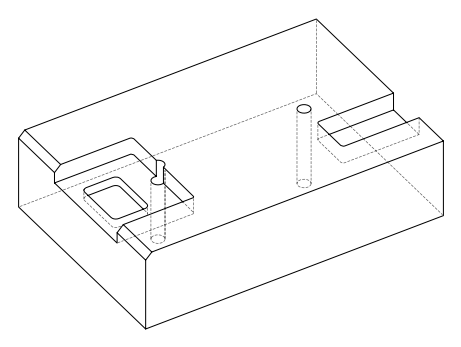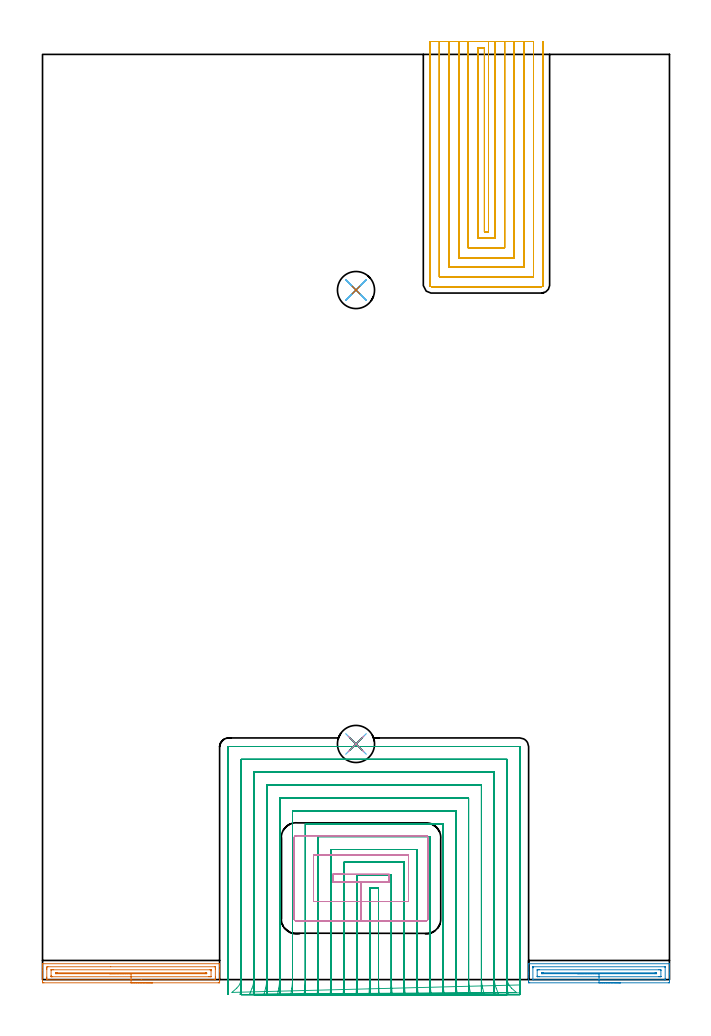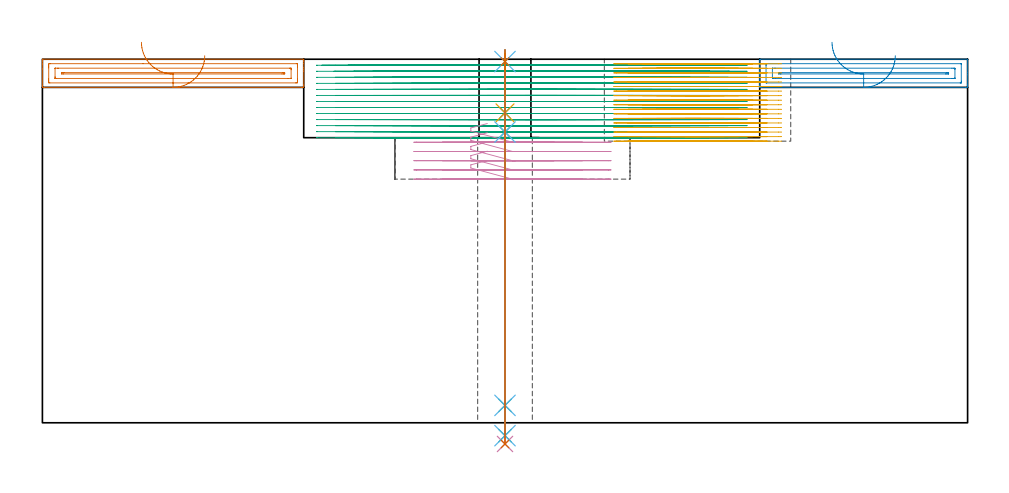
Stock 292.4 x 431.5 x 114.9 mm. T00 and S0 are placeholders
(PLAN: 13 operations, 10 tool changes, 197.1 min)
(1 AREA_MILL | FG_CHAMFER_SURFACE | UGT0205_001 | 2.81 min | 3484 mm3)
(2 AREA_MILL_1 | FG_CHAMFER_SURFACE_1 | UGT0205_001 | 2.27 min | 2816 mm3)
(3 MILL_OPEN_POCKET | POCKET_OPEN | NXT0201_009 | Follow Part, ap 2, ae 75% | 115.35 min | 402201 mm3)
(4 MILL_RECTANGULAR_POCKET | POCKET_RECTANGULAR_STRAIGHT | UGT0201_130 | Follow Part, ap 3, ae 75% | 4.61 min | 49805 mm3)
(5 MILL_SLOT | SLOT_PARTIAL_RECTANGULAR | NXT0201_008 | Follow Part, ap 1.5, ae 75% | 69.7 min | 169629 mm3)
(6 SPOT_DRILL | STEP1HOLE | NXT0321_9005460120000 | 0.03 min | 0 mm3)
(7 SPOT_DRILL_1 | STEP1HOLE_1 | NXT0321_9005460120000 | 0.03 min | 26 mm3)
(8 DRILL_BLIND_HOLE_INTO_CENTER | STEP1HOLE | NXT0301_084 | 0.08 min | 264 mm3)
(9 GUN_DRILL_THROUGH_HOLE | STEP1HOLE | UGT0307_008 | 0.58 min | 8696 mm3)
(10 DRILL_TO_ENLARGE_THROUGH_HOLE | STEP1HOLE | UGT0301_244 | 0.5 min | 13871 mm3)
(11 DRILL_BLIND_HOLE_INTO_CENTER_1 | STEP1HOLE_1 | NXT0301_084 | 0.08 min | 1551 mm3)
(12 GUN_DRILL_THROUGH_HOLE_1 | STEP1HOLE_1 | UGT0307_008 | 0.58 min | 9395 mm3)
(13 DRILL_TO_ENLARGE_THROUGH_HOLE_1 | STEP1HOLE_1 | UGT0301_244 | 0.5 min | 15997 mm3)
(TOOL UGT0205_001 | Chamfer Mill 20 x 3 x 45 deg. | D20 FL50 Z2)
(TOOL NXT0201_009 | ENDMILL 8mm [2P460-0800-NA 1630] | D8 FL26 Z6)
(TOOL UGT0201_130 | Carbide End Mill 12.0 | D12 FL15 Z4)
(TOOL NXT0201_008 | ENDMILL 6mm [2P460-0600-NA 1630] | D6 FL26 Z6)
(TOOL NXT0321_9005460120000 | NC Spot Drill, 142deg, 12mm, Carbide, Uncoated | D12 PA142 FL30 Z2)
(TOOL NXT0301_084 | Carbide Drill 11.3mm [860.1-1130-034A1-MM 2214] | D11.3 PA140 FL55 Z2)
(TOOL UGT0307_008 | Gun Drill 11 mm | D11 PA130 FL24 Z1)
(TOOL UGT0301_244 | Twist Drill 17.3 mm | D17.3 PA118 FL130 Z2)
(OP 1 AREA_MILL)
G17 G21 G94 G90
T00 M6
G54
G17 G0 G90 X51.3 Y-1.5 S1061 M3
G43 Z124.9 H0
Z116.
G94 G1 X51.262 Z115.128 F250.
X51.148 Z114.264
X50.959 Z113.412
X50.697 Z112.58
X50.363 Z111.774
X49.96 Z111.
X49.492 Z110.264
X48.961 Z109.572
X48.371 Z108.929
X47.728 Z108.34
X47.036 Z107.808
X46.3 Z107.34
X45.526 Z106.937
X44.72 Z106.603
X43.888 Z106.341
X43.037 Z106.152
X42.172 Z106.038
X41.3 Z106.
X0.626
X0.15 Y-1.495 Z106.003
X0.009 Y-1.492 Z106.006
X0. Y-1.024 Z106.473
Y4.275 Z111.769
Y5.687 Z113.183
Y6.041 Z113.536
Y6.749 Z114.249
Y7.019 Z114.518
X0.007 Y7.387 Z114.878
X0.009 Y7.397 Z114.888
X0.179 Y7.4 Z114.9
X82.421
X82.591 Y7.397 Z114.888
X82.593 Y7.387 Z114.878
X82.6 Y7.019 Z114.518
Y6.749 Z114.249
Y6.041 Z113.536
Y4.804 Z112.301
Y4.275 Z111.769
Y3.656 Z111.152
Y-0.76 Z106.738
X82.597 Y-1.024 Z106.473
X82.591 Y-1.492 Z106.006
X82.45 Y-1.495 Z106.003
X81.974 Y-1.5 Z106.
X41.3
Y-0.086 Z107.414
X2.357 Y-0.085 Z107.415
X2.027 Y-0.079 Z107.421
X2.01 Y0.028 Z107.528
X2.003 Y0.265 Z107.765
X2.001 Y0.742 Z108.242
X2. Y1.151 Z108.651
Y4.684 Z112.184
X2.001 Y5.158 Z112.658
X2.002 Y5.565 Z113.065
X2.01 Y5.969 Z113.469
X2.414 Y5.984 Z113.484
X2.471 Y5.985 Z113.485
X31.802 Y5.986 Z113.486
X80.243 Y5.985 Z113.485
X80.573 Y5.979 Z113.479
X80.59 Y5.872 Z113.372
X80.597 Y5.635 Z113.135
X80.599 Y5.158 Z112.658
X80.6 Y4.749 Z112.249
Y1.216 Z108.716
X80.599 Y0.742 Z108.242
X80.598 Y0.335 Z107.835
X80.59 Y-0.069 Z107.431
X80.186 Y-0.084 Z107.416
X80.129 Y-0.085 Z107.415
X46.049 Y-0.086 Z107.414
X41.3
Y1.328 Z108.828
X4.502 Y1.329 Z108.829
X4.202 Y1.33 Z108.83
X4.102 Y1.332 Z108.832
X4.024 Y1.335 Z108.835
X4.01 Y1.339 Z108.839
X4.006 Y1.369 Z108.869
X4.003 Y1.426 Z108.926
X4.001 Y1.625 Z109.125
X4. Y1.825 Z109.325
X4.001 Y4.473 Z111.973
X4.006 Y4.54 Z112.04
X4.01 Y4.561 Z112.061
X4.018 Y4.565 Z112.065
X4.052 Y4.567 Z112.067
X4.202 Y4.57 Z112.07
X4.796 Y4.571 Z112.071
X5.096 Y4.572 Z112.072
X78.098 Y4.571 Z112.071
X78.398 Y4.57 Z112.07
X78.498 Y4.568 Z112.068
X78.576 Y4.565 Z112.065
X78.59 Y4.561 Z112.061
X78.594 Y4.531 Z112.031
X78.597 Y4.474 Z111.974
X78.599 Y4.275 Z111.775
X78.6 Y4.075 Z111.575
X78.599 Y1.427 Z108.927
X78.594 Y1.36 Z108.86
X78.59 Y1.339 Z108.839
X78.582 Y1.335 Z108.835
X78.548 Y1.333 Z108.833
X78.398 Y1.33 Z108.83
X77.805 Y1.329 Z108.829
X77.504 Y1.328 Z108.828
X41.3
Y2.743 Z110.243
X6.646
X6.227 Y2.746 Z110.246
X6.026 Y2.75 Z110.25
X6.01 Y2.95 Z110.45
X6.026 Y3.151 Z110.651
X6.229 Y3.156 Z110.656
X6.464 Y3.157 Z110.657
X6.884
X75.954
X76.373 Y3.154 Z110.654
X76.574 Y3.151 Z110.651
X76.59 Y2.95 Z110.45
X76.574 Y2.749 Z110.249
X76.371 Y2.744 Z110.244
X76.136 Y2.743 Z110.243
X75.716
X41.3
X40.429 Z110.281
X39.564 Z110.395
X38.712 Z110.583
X37.88 Z110.846
X37.074 Z111.18
X36.3 Z111.582
X35.564 Z112.051
X34.872 Z112.582
X34.229 Z113.172
X33.64 Z113.815
X33.109 Z114.507
X32.64 Z115.243
X32.237 Z116.016
X31.903 Z116.822
X31.641 Z117.654
X31.452 Z118.506
X31.338 Z119.371
X31.3 Z120.243
G0 Z124.9
M5
M2
(OP 2 AREA_MILL_1)
G17 G21 G94 G90
T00 M6
G54
G17 G0 G90 X269.55 Y-1.5 S1061 M3
G43 Z124.9 H0
Z116.
G94 G1 X269.512 Z115.128 F250.
X269.398 Z114.264
X269.209 Z113.412
X268.947 Z112.58
X268.613 Z111.774
X268.21 Z111.
X267.742 Z110.264
X267.21 Z109.572
X266.621 Z108.929
X265.978 Z108.34
X265.286 Z107.808
X264.55 Z107.34
X263.776 Z106.937
X262.97 Z106.603
X262.138 Z106.341
X261.287 Z106.152
X260.422 Z106.038
X259.55 Z106.
X227.214 Y-1.499 Z106.001
X226.744 Y-1.493 Z106.003
X226.708 Y-1.491 Z106.005
X226.7 Y-1.024 Z106.472
Y2.508 Z110.002
Y3.25 Z110.748
Y3.392 Z110.89
X226.701 Y7.25 Z114.748
X226.71 Y7.395 Z114.893
X226.771 Y7.4 Z114.9
X292.329
X292.39 Y7.395 Z114.893
X292.4 Y7.248 Z114.746
Y3.25 Z110.748
Y2.508 Z110.002
Y-0.654 Z106.842
X292.397 Y-1.024 Z106.472
X292.392 Y-1.491 Z106.005
X292.356 Y-1.493 Z106.003
X291.886 Y-1.5 Z106.
X259.55
Y-0.086 Z107.414
X228.93 Y-0.085 Z107.415
X228.781 Y-0.081 Z107.419
X228.715 Y-0.079 Z107.421
X228.708 Y-0.042 Z107.458
X228.704 Y0.002 Z107.502
X228.7 Y0.143 Z107.643
Y5.443 Z112.943
X228.702 Y5.728 Z113.228
X228.707 Y5.917 Z113.417
X228.71 Y5.98 Z113.48
X228.727 Y5.982 Z113.482
X228.778 Y5.984 Z113.484
X228.986 Y5.986 Z113.486
X229.041
X290.17 Y5.985 Z113.485
X290.319 Y5.981 Z113.481
X290.385 Y5.979 Z113.479
X290.392 Y5.942 Z113.442
X290.396 Y5.898 Z113.398
X290.4 Y5.757 Z113.257
Y0.457 Z107.957
X290.398 Y0.172 Z107.672
X290.393 Y-0.018 Z107.482
X290.39 Y-0.08 Z107.42
X290.373 Y-0.082 Z107.418
X290.322 Y-0.084 Z107.416
X290.114 Y-0.086 Z107.414
X290.059
X259.55
Y1.328 Z108.828
X231.644 Y1.329 Z108.829
X231.054 Y1.33 Z108.83
X230.758 Y1.333 Z108.833
X230.724 Y1.335 Z108.835
X230.71 Y1.453 Z108.953
X230.703 Y1.568 Z109.068
X230.701 Y1.625 Z109.125
Y4.39 Z111.89
X230.707 Y4.504 Z112.004
X230.712 Y4.566 Z112.066
X230.722 Y4.568 Z112.068
X230.758 Y4.57 Z112.07
X231.346 Y4.571 Z112.071
X231.644 Y4.572 Z112.072
X287.456 Y4.571 Z112.071
X288.046 Y4.57 Z112.07
X288.342 Y4.567 Z112.067
X288.376 Y4.565 Z112.065
X288.39 Y4.447 Z111.947
X288.397 Y4.332 Z111.832
X288.399 Y4.275 Z111.775
Y1.51 Z109.01
X288.393 Y1.396 Z108.896
X288.388 Y1.334 Z108.834
X288.378 Y1.332 Z108.832
X288.342 Y1.33 Z108.83
X287.754 Y1.329 Z108.829
X287.456 Y1.328 Z108.828
X259.55
Y2.743 Z110.243
X233.415
X233.179 Y2.744 Z110.244
X232.765 Y2.75 Z110.25
X232.71 Y2.753 Z110.253
X232.707 Y2.814 Z110.314
X232.705 Y2.95 Z110.45
X232.707 Y3.086 Z110.586
X232.71 Y3.147 Z110.647
X232.771 Y3.151 Z110.651
X232.999 Y3.154 Z110.654
X233.415 Y3.157 Z110.657
X233.65
X285.685
X285.921 Y3.156 Z110.656
X286.335 Y3.15 Z110.65
X286.39 Y3.147 Z110.647
X286.393 Y3.086 Z110.586
X286.395 Y2.95 Z110.45
X286.393 Y2.814 Z110.314
X286.39 Y2.753 Z110.253
X286.329 Y2.749 Z110.249
X286.101 Y2.746 Z110.246
X285.685 Y2.743 Z110.243
X285.45
X259.55
X258.678 Z110.281
X257.814 Z110.395
X256.962 Z110.583
X256.13 Z110.846
X255.324 Z111.18
X254.55 Z111.582
X253.814 Z112.051
X253.122 Z112.582
X252.479 Z113.172
X251.89 Z113.815
X251.358 Z114.507
X250.89 Z115.243
X250.487 Z116.016
X250.153 Z116.822
X249.891 Z117.654
X249.702 Z118.506
X249.588 Z119.371
X249.55 Z120.243
G0 Z124.9
M5
M2
(OP 3 MILL_OPEN_POCKET)
G17 G21 G94 G90
T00 M6
G54
G17 G0 G90 X157.059 Y-6.993 S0 M3
G43 Z124.9 H1
Z112.992
G94 G1 X156.854 Y-4. F250.
G2 X156.7 Y0.51 R66. F500.
G1 Y42.7
X152.6
Y0.507
G2 X152.446 Y-4. R66.
G1 X152.241 Y-6.993 F250.
X163.095 Y-6.992
X162.87 Y-4.
G2 X162.7 Y0.51 R60. F500.
G1 Y48.7
X146.6
Y0.507
G2 X146.43 Y-4. R60.
G1 X146.205 Y-6.992 F250.
X169.139 Y-6.99
X168.889 Y-4.
G2 X168.7 Y0.51 R54. F500.
G1 Y54.7
X140.6
Y0.507
G2 X140.412 Y-4. R54.
G1 X140.161 Y-6.99 F250.
X175.194 Y-6.987
X174.912 Y-4.
G2 X174.7 Y0.51 R48. F500.
G1 Y60.7
X134.6
Y0.507
G2 X134.388 Y-4. R48.
G1 X134.106 Y-6.987 F250.
X181.265 Y-6.983
X180.943 Y-4.
G2 X180.7 Y0.51 R42. F500.
G1 Y66.7
X128.6
Y0.507
G2 X128.357 Y-4. R42.
G1 X128.035 Y-6.983 F250.
X187.36 Y-6.976
X186.984 Y-4.
G2 X186.7 Y0.51 R36. F500.
G1 Y72.7
X122.6
Y0.507
G2 X122.317 Y-4. R36.
G1 X121.941 Y-6.976 F250.
X193.492 Y-6.966
X193.041 Y-4.
G2 X192.7 Y0.51 R30. F500.
G1 Y78.7
X116.6
Y0.507
G2 X116.259 Y-4. R30.
G1 X115.809 Y-6.966 F250.
X199.691 Y-6.947
X199.128 Y-4.
G2 X198.7 Y0.51 R24. F500.
G1 Y84.7
X110.6
Y0.507
G2 X110.173 Y-4. R24.
G1 X109.61 Y-6.947 F250.
X206.026 Y-6.904
X205.274 Y-4.
G2 X204.7 Y0.51 R18. F500.
G1 Y90.7
X104.6
Y0.507
G2 X104.027 Y-4. R18.
G1 X103.275 Y-6.904 F250.
X212.707 Y-6.78
X211.58 Y-4.
G2 X210.7 Y0.51 R12. F500.
G1 Y96.7
X98.6
Y0.507
G2 X97.721 Y-4. R12.
G1 X96.594 Y-6.78 F250.
X220.966 Y-5.97
X218.721 Y-3.98
G2 X216.7 Y0.51 R6. F500.
G1 Y102.7
X92.6
Y0.507
G2 X90.582 Y-3.98 R6.
G1 X88.338 Y-5.972 F250.
X222.7 Y-2.49 F500.
Y0.51 F250.
Y108.5 F500.
G3 X222.5 Y108.7 R0.2
G1 X86.8
G3 X86.6 Y108.5 R0.2
G1 Y0.507
Y-2.493 F250.
G0 Z124.9
X156.743 Y-7.
Z111.085
G1 X156.705 Y-4.
G2 X156.7 Y-3.174 R66. F500.
G1 Y42.7
X152.6
Y-3.171
G2 X152.595 Y-4. R66.
G1 X152.557 Y-7. F250.
X162.747
X162.706 Y-4.
G2 X162.7 Y-3.174 R60. F500.
G1 Y48.7
X146.6
Y-3.171
G2 X146.594 Y-4. R60.
G1 X146.553 Y-7. F250.
X168.752
X168.706 Y-4.
G2 X168.7 Y-3.174 R54. F500.
G1 Y54.7
X140.6
Y-3.171
G2 X140.594 Y-4. R54.
G1 X140.548 Y-7. F250.
X174.759
X174.707 Y-4.
G2 X174.7 Y-3.174 R48. F500.
G1 Y60.7
X134.6
Y-3.171
G2 X134.593 Y-4. R48.
G1 X134.541 Y-7. F250.
X180.767 Y-6.999
X180.708 Y-4.
G2 X180.7 Y-3.174 R42. F500.
G1 Y66.7
X128.6
Y-3.171
G2 X128.592 Y-4. R42.
G1 X128.533 Y-6.999 F250.
X186.778
X186.709 Y-4.
G2 X186.7 Y-3.174 R36. F500.
G1 Y72.7
X122.6
Y-3.171
G2 X122.59 Y-4. R36.
G1 X122.521 Y-6.999 F250.
X192.794
X192.711 Y-4.
G2 X192.7 Y-3.174 R30. F500.
G1 Y78.7
X116.6
Y-3.171
G2 X116.589 Y-4. R30.
G1 X116.506 Y-6.999 F250.
X198.817 Y-6.998
X198.714 Y-4.
G2 X198.7 Y-3.174 R24. F500.
G1 Y84.7
X110.6
Y-3.171
G2 X110.586 Y-4. R24.
G1 X110.482 Y-6.998 F250.
X204.857 Y-6.997
X204.719 Y-4.
G2 X204.7 Y-3.174 R18. F500.
G1 Y90.7
X104.6
Y-3.171
G2 X104.581 Y-4. R18.
G1 X104.443 Y-6.997 F250.
X210.935 Y-6.993
X210.728 Y-4.
G2 X210.7 Y-3.174 R12. F500.
G1 Y96.7
X98.6
Y-3.171
G2 X98.571 Y-4. R12.
G1 X98.364 Y-6.993 F250.
X217.17 Y-6.971
X216.757 Y-4.
G2 X216.7 Y-3.174 R6. F500.
G1 Y102.7
X92.6
Y-3.171
G2 X92.542 Y-4. R6.
G1 X92.128 Y-6.971 F250.
X222.7 Y-6.174
Y-3.174
Y108.5 F500.
G3 X222.5 Y108.7 R0.2
G1 X86.8
G3 X86.6 Y108.5 R0.2
G1 Y-3.171
Y-6.171 F250.
G0 X156.701 Y-7. Z109.177
G1 X156.7 Y-4.
Y42.7 F500.
X152.6
Y-4.
X152.599 Y-7. F250.
X162.701
X162.7 Y-4.
Y48.7 F500.
X146.6
Y-4.
X146.599 Y-7. F250.
X168.701
X168.7 Y-4.
Y54.7 F500.
X140.6
Y-4.
X140.598 Y-7. F250.
X174.701
X174.7 Y-4.
Y60.7 F500.
X134.6
Y-4.
X134.598 Y-7. F250.
X180.702
X180.7 Y-4.
Y66.7 F500.
X128.6
Y-4.
X128.598 Y-7. F250.
X186.702
X186.7 Y-4.
Y72.7 F500.
X122.6
Y-4.
X122.598 Y-7. F250.
X192.702
X192.7 Y-4.
Y78.7 F500.
X116.6
Y-4.
X116.597 Y-7. F250.
X198.703
X198.7 Y-4.
Y84.7 F500.
X110.6
Y-4.
X110.597 Y-7. F250.
X204.704
X204.7 Y-4.
Y90.7 F500.
X104.6
Y-4.
X104.595 Y-7. F250.
X210.706
X210.7 Y-4.
Y96.7 F500.
X98.6
Y-4.
X98.593 Y-7. F250.
X216.712
X216.7 Y-4.
Y102.7 F500.
X92.6
Y-4.
X92.586 Y-7. F250.
X222.7 Y-6.977
Y-3.977
Y108.5 F500.
G3 X222.5 Y108.7 R0.2
G1 X86.8
G3 X86.6 Y108.5 R0.2
G1 Y-3.973
Y-6.973 F250.
G0 X156.7 Y-7. Z107.269
G1 Y-4.
Y42.7 F500.
X152.6
Y-4.
Y-7. F250.
X162.7
Y-4.
Y48.7 F500.
X146.6
Y-4.
Y-7. F250.
X168.7
Y-4.
Y54.7 F500.
X140.6
Y-4.
Y-7. F250.
X174.7
Y-4.
Y60.7 F500.
X134.6
Y-4.
Y-7. F250.
X180.7
Y-4.
Y66.7 F500.
X128.6
Y-4.
Y-7. F250.
X186.7
Y-4.
Y72.7 F500.
X122.6
Y-4.
Y-7. F250.
X192.7
Y-4.
Y78.7 F500.
X116.6
Y-4.
Y-7. F250.
X198.7
Y-4.
Y84.7 F500.
X110.6
Y-4.
Y-7. F250.
X204.7
Y-4.
Y90.7 F500.
X104.6
Y-4.
Y-7. F250.
X210.7
Y-4.
Y96.7 F500.
X98.6
Y-4.
Y-7. F250.
X216.7
Y-4.
Y102.7 F500.
X92.6
Y-4.
Y-7. F250.
X222.7
Y-4.
Y108.5 F500.
G3 X222.5 Y108.7 R0.2
G1 X86.8
G3 X86.6 Y108.5 R0.2
G1 Y-4.
Y-7. F250.
G0 X156.7 Z105.361
G1 Y-4.
Y42.7 F500.
X152.6
Y-4.
Y-7. F250.
X162.7
Y-4.
Y48.7 F500.
X146.6
Y-4.
Y-7. F250.
X168.7
Y-4.
Y54.7 F500.
X140.6
Y-4.
Y-7. F250.
X174.7
Y-4.
Y60.7 F500.
X134.6
Y-4.
Y-7. F250.
X180.7
Y-4.
Y66.7 F500.
X128.6
Y-4.
Y-7. F250.
X186.7
Y-4.
Y72.7 F500.
X122.6
Y-4.
Y-7. F250.
X192.7
Y-4.
Y78.7 F500.
X116.6
Y-4.
Y-7. F250.
X198.7
Y-4.
Y84.7 F500.
X110.6
Y-4.
Y-7. F250.
X204.7
Y-4.
Y90.7 F500.
X104.6
Y-4.
Y-7. F250.
X210.7
Y-4.
Y96.7 F500.
X98.6
Y-4.
Y-7. F250.
X216.7
Y-4.
Y102.7 F500.
X92.6
Y-4.
Y-7. F250.
X222.7
Y-4.
Y108.5 F500.
G3 X222.5 Y108.7 R0.2
G1 X86.8
G3 X86.6 Y108.5 R0.2
G1 Y-4.
Y-7. F250.
G0 X156.7 Z103.454
G1 Y-4.
Y42.7 F500.
X152.6
Y-4.
Y-7. F250.
X162.7
Y-4.
Y48.7 F500.
X146.6
Y-4.
Y-7. F250.
X168.7
Y-4.
Y54.7 F500.
X140.6
Y-4.
Y-7. F250.
X174.7
Y-4.
Y60.7 F500.
X134.6
Y-4.
Y-7. F250.
X180.7
Y-4.
Y66.7 F500.
X128.6
Y-4.
Y-7. F250.
X186.7
Y-4.
Y72.7 F500.
X122.6
Y-4.
Y-7. F250.
X192.7
Y-4.
Y78.7 F500.
X116.6
Y-4.
Y-7. F250.
X198.7
Y-4.
Y84.7 F500.
X110.6
Y-4.
Y-7. F250.
X204.7
Y-4.
Y90.7 F500.
X104.6
Y-4.
Y-7. F250.
X210.7
Y-4.
Y96.7 F500.
X98.6
Y-4.
Y-7. F250.
X216.7
Y-4.
Y102.7 F500.
X92.6
Y-4.
Y-7. F250.
X222.7
Y-4.
Y108.5 F500.
G3 X222.5 Y108.7 R0.2
G1 X86.8
G3 X86.6 Y108.5 R0.2
G1 Y-4.
Y-7. F250.
G0 X156.7 Z101.546
G1 Y-4.
Y42.7 F500.
X152.6
Y-4.
Y-7. F250.
X162.7
Y-4.
Y48.7 F500.
X146.6
Y-4.
Y-7. F250.
X168.7
Y-4.
Y54.7 F500.
X140.6
Y-4.
Y-7. F250.
X174.7
Y-4.
Y60.7 F500.
X134.6
Y-4.
Y-7. F250.
X180.7
Y-4.
Y66.7 F500.
X128.6
Y-4.
Y-7. F250.
X186.7
Y-4.
Y72.7 F500.
X122.6
Y-4.
Y-7. F250.
X192.7
Y-4.
Y78.7 F500.
X116.6
Y-4.
Y-7. F250.
X198.7
Y-4.
Y84.7 F500.
X110.6
Y-4.
Y-7. F250.
X204.7
Y-4.
Y90.7 F500.
X104.6
Y-4.
Y-7. F250.
X210.7
Y-4.
Y96.7 F500.
X98.6
Y-4.
Y-7. F250.
X216.7
Y-4.
Y102.7 F500.
X92.6
Y-4.
Y-7. F250.
X222.7
Y-4.
Y108.5 F500.
G3 X222.5 Y108.7 R0.2
G1 X86.8
G3 X86.6 Y108.5 R0.2
G1 Y-4.
Y-7. F250.
G0 X156.7 Z99.638
G1 Y-4.
Y42.7 F500.
X152.6
Y-4.
Y-7. F250.
X162.7
Y-4.
Y48.7 F500.
X146.6
Y-4.
Y-7. F250.
X168.7
Y-4.
Y54.7 F500.
X140.6
Y-4.
Y-7. F250.
X174.7
Y-4.
Y60.7 F500.
X134.6
Y-4.
Y-7. F250.
X180.7
Y-4.
Y66.7 F500.
X128.6
Y-4.
Y-7. F250.
X186.7
Y-4.
Y72.7 F500.
X122.6
Y-4.
Y-7. F250.
X192.7
Y-4.
Y78.7 F500.
X116.6
Y-4.
Y-7. F250.
X198.7
Y-4.
Y84.7 F500.
X110.6
Y-4.
Y-7. F250.
X204.7
Y-4.
Y90.7 F500.
X104.6
Y-4.
Y-7. F250.
X210.7
Y-4.
Y96.7 F500.
X98.6
Y-4.
Y-7. F250.
X216.7
Y-4.
Y102.7 F500.
X92.6
Y-4.
Y-7. F250.
X222.7
Y-4.
Y108.5 F500.
G3 X222.5 Y108.7 R0.2
G1 X86.8
G3 X86.6 Y108.5 R0.2
G1 Y-4.
Y-7. F250.
G0 X156.7 Z97.731
G1 Y-4.
Y42.7 F500.
X152.6
Y-4.
Y-7. F250.
X162.7
Y-4.
Y48.7 F500.
X146.6
Y-4.
Y-7. F250.
X168.7
Y-4.
Y54.7 F500.
X140.6
Y-4.
Y-7. F250.
X174.7
Y-4.
Y60.7 F500.
X134.6
Y-4.
Y-7. F250.
X180.7
Y-4.
Y66.7 F500.
X128.6
Y-4.
Y-7. F250.
X186.7
Y-4.
Y72.7 F500.
X122.6
Y-4.
Y-7. F250.
X192.7
Y-4.
Y78.7 F500.
X116.6
Y-4.
Y-7. F250.
X198.7
Y-4.
Y84.7 F500.
X110.6
Y-4.
Y-7. F250.
X204.7
Y-4.
Y90.7 F500.
X104.6
Y-4.
Y-7. F250.
X210.7
Y-4.
Y96.7 F500.
X98.6
Y-4.
Y-7. F250.
X216.7
Y-4.
Y102.7 F500.
X92.6
Y-4.
Y-7. F250.
X222.7
Y-4.
Y108.5 F500.
G3 X222.5 Y108.7 R0.2
G1 X86.8
G3 X86.6 Y108.5 R0.2
G1 Y-4.
Y-7. F250.
G0 X156.7 Z95.823
G1 Y-4.
Y42.7 F500.
X152.6
Y-4.
Y-7. F250.
X162.7
Y-4.
Y48.7 F500.
X146.6
Y-4.
Y-7. F250.
X168.7
Y-4.
Y54.7 F500.
X140.6
Y-4.
Y-7. F250.
X174.7
Y-4.
Y60.7 F500.
X134.6
Y-4.
Y-7. F250.
X180.7
Y-4.
Y66.7 F500.
X128.6
Y-4.
Y-7. F250.
X186.7
Y-4.
Y72.7 F500.
X122.6
Y-4.
Y-7. F250.
X192.7
Y-4.
Y78.7 F500.
X116.6
Y-4.
Y-7. F250.
X198.7
Y-4.
Y84.7 F500.
X110.6
Y-4.
Y-7. F250.
X204.7
Y-4.
Y90.7 F500.
X104.6
Y-4.
Y-7. F250.
X210.7
Y-4.
Y96.7 F500.
X98.6
Y-4.
Y-7. F250.
X216.7
Y-4.
Y102.7 F500.
X92.6
Y-4.
Y-7. F250.
X222.7
Y-4.
Y108.5 F500.
G3 X222.5 Y108.7 R0.2
G1 X86.8
G3 X86.6 Y108.5 R0.2
G1 Y-4.
Y-7. F250.
G0 X156.7 Z93.915
G1 Y-4.
Y42.7 F500.
X152.6
Y-4.
Y-7. F250.
X162.7
Y-4.
Y48.7 F500.
X146.6
Y-4.
Y-7. F250.
X168.7
Y-4.
Y54.7 F500.
X140.6
Y-4.
Y-7. F250.
X174.7
Y-4.
Y60.7 F500.
X134.6
Y-4.
Y-7. F250.
X180.7
Y-4.
Y66.7 F500.
X128.6
Y-4.
Y-7. F250.
X186.7
Y-4.
Y72.7 F500.
X122.6
Y-4.
Y-7. F250.
X192.7
Y-4.
Y78.7 F500.
X116.6
Y-4.
Y-7. F250.
X198.7
Y-4.
Y84.7 F500.
X110.6
Y-4.
Y-7. F250.
X204.7
Y-4.
Y90.7 F500.
X104.6
Y-4.
Y-7. F250.
X210.7
Y-4.
Y96.7 F500.
X98.6
Y-4.
Y-7. F250.
X216.7
Y-4.
Y102.7 F500.
X92.6
Y-4.
Y-7. F250.
X222.7
Y-4.
Y108.5 F500.
G3 X222.5 Y108.7 R0.2
G1 X86.8
G3 X86.6 Y108.5 R0.2
G1 Y-4.
Y-7. F250.
G0 X156.7 Z92.008
G1 Y-4.
Y42.7 F500.
X152.6
Y-4.
Y-7. F250.
X162.7
Y-4.
Y48.7 F500.
X146.6
Y-4.
Y-7. F250.
X168.7
Y-4.
Y54.7 F500.
X140.6
Y-4.
Y-7. F250.
X174.7
Y-4.
Y60.7 F500.
X134.6
Y-4.
Y-7. F250.
X180.7
Y-4.
Y66.7 F500.
X128.6
Y-4.
Y-7. F250.
X186.7
Y-4.
Y72.7 F500.
X122.6
Y-4.
Y-7. F250.
X192.7
Y-4.
Y78.7 F500.
X116.6
Y-4.
Y-7. F250.
X198.7
Y-4.
Y84.7 F500.
X110.6
Y-4.
Y-7. F250.
X204.7
Y-4.
Y90.7 F500.
X104.6
Y-4.
Y-7. F250.
X210.7
Y-4.
Y96.7 F500.
X98.6
Y-4.
Y-7. F250.
X216.7
Y-4.
Y102.7 F500.
X92.6
Y-4.
Y-7. F250.
X222.7
Y-4.
Y108.5 F500.
G3 X222.5 Y108.7 R0.2
G1 X86.8
G3 X86.6 Y108.5 R0.2
G1 Y-4.
Y-7. F250.
G0 X156.7 Z90.1
G1 Y-4.
Y42.7 F500.
X152.6
Y-4.
Y-7. F250.
X162.7
Y-4.
Y48.7 F500.
X146.6
Y-4.
Y-7. F250.
X168.7
Y-4.
Y54.7 F500.
X140.6
Y-4.
Y-7. F250.
X174.7
Y-4.
Y60.7 F500.
X134.6
Y-4.
Y-7. F250.
X180.7
Y-4.
Y66.7 F500.
X128.6
Y-4.
Y-7. F250.
X186.7
Y-4.
Y72.7 F500.
X122.6
Y-4.
Y-7. F250.
X192.7
Y-4.
Y78.7 F500.
X116.6
Y-4.
Y-7. F250.
X198.7
Y-4.
Y84.7 F500.
X110.6
Y-4.
Y-7. F250.
X204.7
Y-4.
Y90.7 F500.
X104.6
Y-4.
Y-7. F250.
X210.7
Y-4.
Y96.7 F500.
X98.6
Y-4.
Y-7. F250.
X216.7
Y-4.
Y102.7 F500.
X92.6
Y-4.
Y-7. F250.
X222.7
Y-4.
Y108.5 F500.
G3 X222.5 Y108.7 R0.2
G1 X86.8
G3 X86.6 Y108.5 R0.2
G1 Y-4.
Y-7. F250.
G0 Z124.9
M5
M2
(OP 4 MILL_RECTANGULAR_POCKET)
G17 G21 G94 G90
T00 M6
G54
G17 G0 G90 X140.626 Y49.1 S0 M3
G43 Z124.9 H0
Z94.577
G94 G1 X135.4 Z93.176 F250.
Y45.4 Z92.185
X148.55 Z88.662
X161.7 F500.
Y49.1
X135.4
Y45.4
X148.55
Y36.4
X170.7
Y58.1
X126.4
Y36.4
X148.55
Y27.4
X178.9
G3 X179.7 Y28.2 R0.8
G1 Y66.3
G3 X178.9 Y67.1 R0.8
G1 X118.2
G3 X117.4 Y66.3 R0.8
G1 Y28.2
G3 X118.2 Y27.4 R0.8
G1 X148.55
X149.55
G0 X140.626 Y49.1 Z91.662
G1 X135.4 Z90.261 F250.
Y45.4 Z89.27
X148.55 Z85.746
X161.7 F500.
Y49.1
X135.4
Y45.4
X148.55
Y36.4
X170.7
Y58.1
X126.4
Y36.4
X148.55
Y27.4
X178.9
G3 X179.7 Y28.2 R0.8
G1 Y66.3
G3 X178.9 Y67.1 R0.8
G1 X118.2
G3 X117.4 Y66.3 R0.8
G1 Y28.2
G3 X118.2 Y27.4 R0.8
G1 X148.55
X149.55
G0 X140.626 Y49.1 Z88.746
G1 X135.4 Z87.346 F250.
Y45.4 Z86.354
X148.55 Z82.831
X161.7 F500.
Y49.1
X135.4
Y45.4
X148.55
Y36.4
X170.7
Y58.1
X126.4
Y36.4
X148.55
Y27.4
X178.9
G3 X179.7 Y28.2 R0.8
G1 Y66.3
G3 X178.9 Y67.1 R0.8
G1 X118.2
G3 X117.4 Y66.3 R0.8
G1 Y28.2
G3 X118.2 Y27.4 R0.8
G1 X148.55
X149.55
G0 X140.626 Y49.1 Z85.831
G1 X135.4 Z84.43 F250.
Y45.4 Z83.439
X148.55 Z79.915
X161.7 F500.
Y49.1
X135.4
Y45.4
X148.55
Y36.4
X170.7
Y58.1
X126.4
Y36.4
X148.55
Y27.4
X178.9
G3 X179.7 Y28.2 R0.8
G1 Y66.3
G3 X178.9 Y67.1 R0.8
G1 X118.2
G3 X117.4 Y66.3 R0.8
G1 Y28.2
G3 X118.2 Y27.4 R0.8
G1 X148.55
X149.55
G0 X140.626 Y49.1 Z82.915
G1 X135.4 Z81.515 F250.
Y45.4 Z80.524
X148.55 Z77.
X161.7 F500.
Y49.1
X135.4
Y45.4
X148.55
Y36.4
X170.7
Y58.1
X126.4
Y36.4
X148.55
Y27.4
X178.9
G3 X179.7 Y28.2 R0.8
G1 Y66.3
G3 X178.9 Y67.1 R0.8
G1 X118.2
G3 X117.4 Y66.3 R0.8
G1 Y28.2
G3 X118.2 Y27.4 R0.8
G1 X148.55
X149.55
G0 Z124.9
M5
M2
(OP 5 MILL_SLOT)
G17 G21 G94 G90
T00 M6
G54
G17 G0 G90 X208. Y437.5 S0 M3
G43 Z124.9 H1
Z113.461
G94 G1 Y434.5 F250.
Y348.7 F500.
X206.1
Y434.5
X203.1
Y345.7
X211.
Y434.5
Y437.5 F250.
X198.6
Y434.5
Y341.2 F500.
X215.5
Y434.5
Y437.5 F250.
X194.1
Y434.5
Y336.7 F500.
X220.
Y434.5
Y437.5 F250.
X189.6
Y434.5
Y332.2 F500.
X224.5
Y434.5
Y437.5 F250.
X185.1
Y434.5
Y327.7 F500.
X229.
Y434.5
Y437.5 F250.
X180.6
Y434.5
Y324. F500.
G3 X181.4 Y323.2 R0.8
G1 X232.7
G3 X233.5 Y324. R0.8
G1 Y434.5
Y437.5 F250.
G0 X208. Z112.022
G1 Y434.5
Y348.7 F500.
X206.1
Y434.5
X203.1
Y345.7
X211.
Y434.5
Y437.5 F250.
X198.6
Y434.5
Y341.2 F500.
X215.5
Y434.5
Y437.5 F250.
X194.1
Y434.5
Y336.7 F500.
X220.
Y434.5
Y437.5 F250.
X189.6
Y434.5
Y332.2 F500.
X224.5
Y434.5
Y437.5 F250.
X185.1
Y434.5
Y327.7 F500.
X229.
Y434.5
Y437.5 F250.
X180.6
Y434.5
Y324. F500.
G3 X181.4 Y323.2 R0.8
G1 X232.7
G3 X233.5 Y324. R0.8
G1 Y434.5
Y437.5 F250.
G0 X208. Z110.583
G1 Y434.5
Y348.7 F500.
X206.1
Y434.5
X203.1
Y345.7
X211.
Y434.5
Y437.5 F250.
X198.6
Y434.5
Y341.2 F500.
X215.5
Y434.5
Y437.5 F250.
X194.1
Y434.5
Y336.7 F500.
X220.
Y434.5
Y437.5 F250.
X189.6
Y434.5
Y332.2 F500.
X224.5
Y434.5
Y437.5 F250.
X185.1
Y434.5
Y327.7 F500.
X229.
Y434.5
Y437.5 F250.
X180.6
Y434.5
Y324. F500.
G3 X181.4 Y323.2 R0.8
G1 X232.7
G3 X233.5 Y324. R0.8
G1 Y434.5
Y437.5 F250.
G0 X208. Z109.144
G1 Y434.5
Y348.7 F500.
X206.1
Y434.5
X203.1
Y345.7
X211.
Y434.5
Y437.5 F250.
X198.6
Y434.5
Y341.2 F500.
X215.5
Y434.5
Y437.5 F250.
X194.1
Y434.5
Y336.7 F500.
X220.
Y434.5
Y437.5 F250.
X189.6
Y434.5
Y332.2 F500.
X224.5
Y434.5
Y437.5 F250.
X185.1
Y434.5
Y327.7 F500.
X229.
Y434.5
Y437.5 F250.
X180.6
Y434.5
Y324. F500.
G3 X181.4 Y323.2 R0.8
G1 X232.7
G3 X233.5 Y324. R0.8
G1 Y434.5
Y437.5 F250.
G0 X208. Z107.705
G1 Y434.5
Y348.7 F500.
X206.1
Y434.5
X203.1
Y345.7
X211.
Y434.5
Y437.5 F250.
X198.6
Y434.5
Y341.2 F500.
X215.5
Y434.5
Y437.5 F250.
X194.1
Y434.5
Y336.7 F500.
X220.
Y434.5
Y437.5 F250.
X189.6
Y434.5
Y332.2 F500.
X224.5
Y434.5
Y437.5 F250.
X185.1
Y434.5
Y327.7 F500.
X229.
Y434.5
Y437.5 F250.
X180.6
Y434.5
Y324. F500.
G3 X181.4 Y323.2 R0.8
G1 X232.7
G3 X233.5 Y324. R0.8
G1 Y434.5
Y437.5 F250.
G0 X208. Z106.267
G1 Y434.5
Y348.7 F500.
X206.1
Y434.5
X203.1
Y345.7
X211.
Y434.5
Y437.5 F250.
X198.6
Y434.5
Y341.2 F500.
X215.5
Y434.5
Y437.5 F250.
X194.1
Y434.5
Y336.7 F500.
X220.
Y434.5
Y437.5 F250.
X189.6
Y434.5
Y332.2 F500.
X224.5
Y434.5
Y437.5 F250.
X185.1
Y434.5
Y327.7 F500.
X229.
Y434.5
Y437.5 F250.
X180.6
Y434.5
Y324. F500.
G3 X181.4 Y323.2 R0.8
G1 X232.7
G3 X233.5 Y324. R0.8
G1 Y434.5
Y437.5 F250.
G0 X208. Z104.828
G1 Y434.5
Y348.7 F500.
X206.1
Y434.5
X203.1
Y345.7
X211.
Y434.5
Y437.5 F250.
X198.6
Y434.5
Y341.2 F500.
X215.5
Y434.5
Y437.5 F250.
X194.1
Y434.5
Y336.7 F500.
X220.
Y434.5
Y437.5 F250.
X189.6
Y434.5
Y332.2 F500.
X224.5
Y434.5
Y437.5 F250.
X185.1
Y434.5
Y327.7 F500.
X229.
Y434.5
Y437.5 F250.
X180.6
Y434.5
Y324. F500.
G3 X181.4 Y323.2 R0.8
G1 X232.7
G3 X233.5 Y324. R0.8
G1 Y434.5
Y437.5 F250.
G0 X208. Z103.389
G1 Y434.5
Y348.7 F500.
X206.1
Y434.5
X203.1
Y345.7
X211.
Y434.5
Y437.5 F250.
X198.6
Y434.5
Y341.2 F500.
X215.5
Y434.5
Y437.5 F250.
X194.1
Y434.5
Y336.7 F500.
X220.
Y434.5
Y437.5 F250.
X189.6
Y434.5
Y332.2 F500.
X224.5
Y434.5
Y437.5 F250.
X185.1
Y434.5
Y327.7 F500.
X229.
Y434.5
Y437.5 F250.
X180.6
Y434.5
Y324. F500.
G3 X181.4 Y323.2 R0.8
G1 X232.7
G3 X233.5 Y324. R0.8
G1 Y434.5
Y437.5 F250.
G0 X208. Z101.95
G1 Y434.5
Y348.7 F500.
X206.1
Y434.5
X203.1
Y345.7
X211.
Y434.5
Y437.5 F250.
X198.6
Y434.5
Y341.2 F500.
X215.5
Y434.5
Y437.5 F250.
X194.1
Y434.5
Y336.7 F500.
X220.
Y434.5
Y437.5 F250.
X189.6
Y434.5
Y332.2 F500.
X224.5
Y434.5
Y437.5 F250.
X185.1
Y434.5
Y327.7 F500.
X229.
Y434.5
Y437.5 F250.
X180.6
Y434.5
Y324. F500.
G3 X181.4 Y323.2 R0.8
G1 X232.7
G3 X233.5 Y324. R0.8
G1 Y434.5
Y437.5 F250.
G0 X208. Z100.511
G1 Y434.5
Y348.7 F500.
X206.1
Y434.5
X203.1
Y345.7
X211.
Y434.5
Y437.5 F250.
X198.6
Y434.5
Y341.2 F500.
X215.5
Y434.5
Y437.5 F250.
X194.1
Y434.5
Y336.7 F500.
X220.
Y434.5
Y437.5 F250.
X189.6
Y434.5
Y332.2 F500.
X224.5
Y434.5
Y437.5 F250.
X185.1
Y434.5
Y327.7 F500.
X229.
Y434.5
Y437.5 F250.
X180.6
Y434.5
Y324. F500.
G3 X181.4 Y323.2 R0.8
G1 X232.7
G3 X233.5 Y324. R0.8
G1 Y434.5
Y437.5 F250.
G0 X208. Z99.072
G1 Y434.5
Y348.7 F500.
X206.1
Y434.5
X203.1
Y345.7
X211.
Y434.5
Y437.5 F250.
X198.6
Y434.5
Y341.2 F500.
X215.5
Y434.5
Y437.5 F250.
X194.1
Y434.5
Y336.7 F500.
X220.
Y434.5
Y437.5 F250.
X189.6
Y434.5
Y332.2 F500.
X224.5
Y434.5
Y437.5 F250.
X185.1
Y434.5
Y327.7 F500.
X229.
Y434.5
Y437.5 F250.
X180.6
Y434.5
Y324. F500.
G3 X181.4 Y323.2 R0.8
G1 X232.7
G3 X233.5 Y324. R0.8
G1 Y434.5
Y437.5 F250.
G0 X208. Z97.633
G1 Y434.5
Y348.7 F500.
X206.1
Y434.5
X203.1
Y345.7
X211.
Y434.5
Y437.5 F250.
X198.6
Y434.5
Y341.2 F500.
X215.5
Y434.5
Y437.5 F250.
X194.1
Y434.5
Y336.7 F500.
X220.
Y434.5
Y437.5 F250.
X189.6
Y434.5
Y332.2 F500.
X224.5
Y434.5
Y437.5 F250.
X185.1
Y434.5
Y327.7 F500.
X229.
Y434.5
Y437.5 F250.
X180.6
Y434.5
Y324. F500.
G3 X181.4 Y323.2 R0.8
G1 X232.7
G3 X233.5 Y324. R0.8
G1 Y434.5
Y437.5 F250.
G0 X208. Z96.194
G1 Y434.5
Y348.7 F500.
X206.1
Y434.5
X203.1
Y345.7
X211.
Y434.5
Y437.5 F250.
X198.6
Y434.5
Y341.2 F500.
X215.5
Y434.5
Y437.5 F250.
X194.1
Y434.5
Y336.7 F500.
X220.
Y434.5
Y437.5 F250.
X189.6
Y434.5
Y332.2 F500.
X224.5
Y434.5
Y437.5 F250.
X185.1
Y434.5
Y327.7 F500.
X229.
Y434.5
Y437.5 F250.
X180.6
Y434.5
Y324. F500.
G3 X181.4 Y323.2 R0.8
G1 X232.7
G3 X233.5 Y324. R0.8
G1 Y434.5
Y437.5 F250.
G0 X208. Z94.756
G1 Y434.5
Y348.7 F500.
X206.1
Y434.5
X203.1
Y345.7
X211.
Y434.5
Y437.5 F250.
X198.6
Y434.5
Y341.2 F500.
X215.5
Y434.5
Y437.5 F250.
X194.1
Y434.5
Y336.7 F500.
X220.
Y434.5
Y437.5 F250.
X189.6
Y434.5
Y332.2 F500.
X224.5
Y434.5
Y437.5 F250.
X185.1
Y434.5
Y327.7 F500.
X229.
Y434.5
Y437.5 F250.
X180.6
Y434.5
Y324. F500.
G3 X181.4 Y323.2 R0.8
G1 X232.7
G3 X233.5 Y324. R0.8
G1 Y434.5
Y437.5 F250.
G0 X208. Z93.317
G1 Y434.5
Y348.7 F500.
X206.1
Y434.5
X203.1
Y345.7
X211.
Y434.5
Y437.5 F250.
X198.6
Y434.5
Y341.2 F500.
X215.5
Y434.5
Y437.5 F250.
X194.1
Y434.5
Y336.7 F500.
X220.
Y434.5
Y437.5 F250.
X189.6
Y434.5
Y332.2 F500.
X224.5
Y434.5
Y437.5 F250.
X185.1
Y434.5
Y327.7 F500.
X229.
Y434.5
Y437.5 F250.
X180.6
Y434.5
Y324. F500.
G3 X181.4 Y323.2 R0.8
G1 X232.7
G3 X233.5 Y324. R0.8
G1 Y434.5
Y437.5 F250.
G0 X208. Z91.878
G1 Y434.5
Y348.7 F500.
X206.1
Y434.5
X203.1
Y345.7
X211.
Y434.5
Y437.5 F250.
X198.6
Y434.5
Y341.2 F500.
X215.5
Y434.5
Y437.5 F250.
X194.1
Y434.5
Y336.7 F500.
X220.
Y434.5
Y437.5 F250.
X189.6
Y434.5
Y332.2 F500.
X224.5
Y434.5
Y437.5 F250.
X185.1
Y434.5
Y327.7 F500.
X229.
Y434.5
Y437.5 F250.
X180.6
Y434.5
Y324. F500.
G3 X181.4 Y323.2 R0.8
G1 X232.7
G3 X233.5 Y324. R0.8
G1 Y434.5
Y437.5 F250.
G0 X208. Z90.439
G1 Y434.5
Y348.7 F500.
X206.1
Y434.5
X203.1
Y345.7
X211.
Y434.5
Y437.5 F250.
X198.6
Y434.5
Y341.2 F500.
X215.5
Y434.5
Y437.5 F250.
X194.1
Y434.5
Y336.7 F500.
X220.
Y434.5
Y437.5 F250.
X189.6
Y434.5
Y332.2 F500.
X224.5
Y434.5
Y437.5 F250.
X185.1
Y434.5
Y327.7 F500.
X229.
Y434.5
Y437.5 F250.
X180.6
Y434.5
Y324. F500.
G3 X181.4 Y323.2 R0.8
G1 X232.7
G3 X233.5 Y324. R0.8
G1 Y434.5
Y437.5 F250.
G0 X208. Z89.
G1 Y434.5
Y348.7 F500.
X206.1
Y434.5
X203.1
Y345.7
X211.
Y434.5
Y437.5 F250.
X198.6
Y434.5
Y341.2 F500.
X215.5
Y434.5
Y437.5 F250.
X194.1
Y434.5
Y336.7 F500.
X220.
Y434.5
Y437.5 F250.
X189.6
Y434.5
Y332.2 F500.
X224.5
Y434.5
Y437.5 F250.
X185.1
Y434.5
Y327.7 F500.
X229.
Y434.5
Y437.5 F250.
X180.6
Y434.5
Y324. F500.
G3 X181.4 Y323.2 R0.8
G1 X232.7
G3 X233.5 Y324. R0.8
G1 Y434.5
Y437.5 F250.
G0 Z124.9
M5
M2
(OP 6 SPOT_DRILL)
G17 G21 G94 G90
T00 M6
G54
G17 G0 G90 X146.2 Y109.9 S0 M3
G43 Z124.9 H0
G94 G81 G98 Z114.155 F250. R117.9
G80
M5
M2
(OP 7 SPOT_DRILL_1)
G17 G21 G94 G90
T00 M6
G54
G17 G0 G90 X146.2 Y321.6 S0 M3
G43 Z124.9 H0
G94 G81 G98 Z114.155 F250. R117.9
G80
M5
M2
(OP 8 DRILL_BLIND_HOLE_INTO_CENTER)
G17 G21 G94 G90
T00 M6
G54
G17 G0 G90 X146.2 Y109.9 S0 M3
G43 Z124.9 H1
G94 G81 G98 Z97.95 F250. R116.9
G80
M5
M2
(OP 9 GUN_DRILL_THROUGH_HOLE)
G17 G21 G94 G90
T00 M6
G54
G17 G0 G90 X146.2 Y109.9 M8
G43 Z124.9 H0
Z110.981
S716 M3
G94 G1 Z91.887 F125. M26
G4 X.084
Z5.5 F250.
G4 X.084
Z-4.065 F125.
G4 X.084
M5
M9
G0 Z110.981
Z124.9
M2
(OP 10 DRILL_TO_ENLARGE_THROUGH_HOLE)
G17 G21 G94 G90
T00 M6
G54
G17 G0 G90 X146.2 Y109.9 S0 M3
G43 Z124.9 H0
G94 G73 G98 Z-6.697 F250. Q15.2 R116.9
G80
M5
M2
(OP 11 DRILL_BLIND_HOLE_INTO_CENTER_1)
G17 G21 G94 G90
T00 M6
G54
G17 G0 G90 X146.2 Y321.6 S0 M3
G43 Z124.9 H1
G94 G81 G98 Z97.95 F250. R116.9
G80
M5
M2
(OP 12 GUN_DRILL_THROUGH_HOLE_1)
G17 G21 G94 G90
T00 M6
G54
G17 G0 G90 X146.2 Y321.6 M8
G43 Z124.9 H0
Z110.981
S716 M3
G94 G1 Z91.887 F125. M26
G4 X.084
Z5.5 F250.
G4 X.084
Z-4.065 F125.
G4 X.084
M5
M9
G0 Z110.981
Z124.9
M2
(OP 13 DRILL_TO_ENLARGE_THROUGH_HOLE_1)
G17 G21 G94 G90
T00 M6
G54
G17 G0 G90 X146.2 Y321.6 S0 M3
G43 Z124.9 H0
G94 G73 G98 Z-6.697 F250. Q15.2 R116.9
G80
M5
M2
